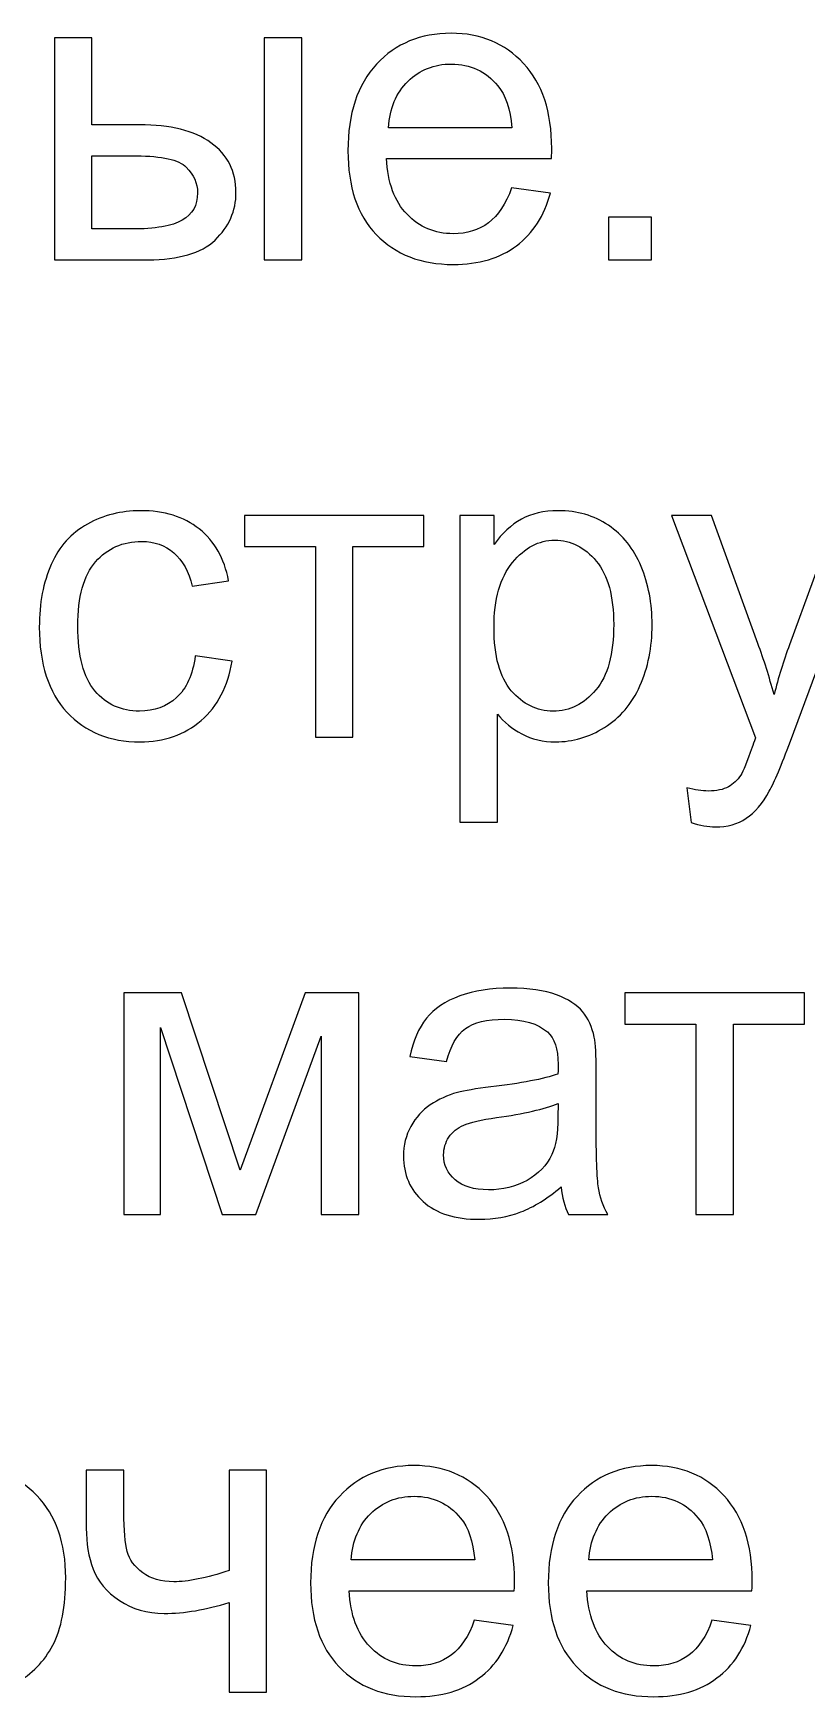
# Model space of a CAD drawing. Header units: centimetres. Extents: x -73.3 to 26.2, y -19.8 to 24.4.
# Drawn here: x -9.52 to -7.07, y 18.86 to 24.13 of the extents above; entities that cross this region are included whole.
import ezdxf

# ---------------------------------------------------------------- set-up
doc = ezdxf.new("R2010")
doc.units = ezdxf.units.CM
doc.header["$MEASUREMENT"] = 0
doc.layers.add('layer 1', color=7, linetype='Continuous')

msp = doc.modelspace()

# ---------------------------------------------------------------- linework, layer by layer
at = {"layer": 'layer 1', "color": 250}
for points, knots in [([(-9.45522, 24.11675), (-9.45522, 24.11675), (-9.33593, 24.11675), (-9.33593, 24.11675), (-9.33593, 24.11675), (-9.33593, 24.11675), (-9.33593, 23.84158), (-9.33593, 23.84158), (-9.33593, 23.84158), (-9.33593, 23.84158), (-9.18547, 23.84158), (-9.18547, 23.84158), (-9.18547, 23.84158), (-9.0872, 23.84158), (-9.01174, 23.8226), (-8.95865, 23.78442), (-8.95865, 23.78442), (-8.90556, 23.74624), (-8.87913, 23.6936), (-8.87913, 23.62651), (-8.87913, 23.62651), (-8.87913, 23.56777), (-8.90127, 23.51761), (-8.94555, 23.47582), (-8.94555, 23.47582), (-8.98983, 23.43402), (-9.06054, 23.41324), (-9.15791, 23.41324), (-9.15791, 23.41324), (-9.15791, 23.41324), (-9.45522, 23.41324), (-9.45522, 23.41324), (-9.45522, 23.41324), (-9.45522, 23.41324), (-9.45522, 24.11675), (-9.45522, 24.11675)], [0, 0, 0, 0, 0.1, 0.1, 0.1, 0.1, 0.2, 0.2, 0.2, 0.2, 0.3, 0.3, 0.3, 0.3, 0.4, 0.4, 0.4, 0.4, 0.5, 0.5, 0.5, 0.5, 0.6, 0.6, 0.6, 0.6, 0.7, 0.7, 0.7, 0.7, 0.8, 0.8, 0.8, 0.8, 1, 1, 1, 1]), ([(-8.78966, 24.11675), (-8.78966, 24.11675), (-8.67038, 24.11675), (-8.67038, 24.11675), (-8.67038, 24.11675), (-8.67038, 24.11675), (-8.67038, 23.41324), (-8.67038, 23.41324), (-8.67038, 23.41324), (-8.67038, 23.41324), (-8.78966, 23.41324), (-8.78966, 23.41324), (-8.78966, 23.41324), (-8.78966, 23.41324), (-8.78966, 24.11675), (-8.78966, 24.11675)], [0, 0, 0, 0, 0.2, 0.2, 0.2, 0.2, 0.4, 0.4, 0.4, 0.4, 0.6, 0.6, 0.6, 0.6, 1, 1, 1, 1]), ([(-8.00505, 23.64097), (-8.00505, 23.64097), (-7.88169, 23.6247), (-7.88169, 23.6247), (-7.88169, 23.6247), (-7.9009, 23.55308), (-7.93682, 23.49728), (-7.98923, 23.45775), (-7.98923, 23.45775), (-8.04164, 23.41821), (-8.10852, 23.39833), (-8.19007, 23.39833), (-8.19007, 23.39833), (-8.29264, 23.39833), (-8.37397, 23.42996), (-8.43406, 23.49322), (-8.43406, 23.49322), (-8.49416, 23.55625), (-8.52421, 23.64503), (-8.52421, 23.75912), (-8.52421, 23.75912), (-8.52421, 23.87705), (-8.49393, 23.96877), (-8.43316, 24.03384), (-8.43316, 24.03384), (-8.37239, 24.09913), (-8.29354, 24.13166), (-8.19662, 24.13166), (-8.19662, 24.13166), (-8.10287, 24.13166), (-8.02628, 24.09981), (-7.96687, 24.03587), (-7.96687, 24.03587), (-7.90745, 23.97194), (-7.87763, 23.88202), (-7.87763, 23.76612), (-7.87763, 23.76612), (-7.87763, 23.75912), (-7.87785, 23.7485), (-7.87831, 23.7345), (-7.87831, 23.7345), (-7.87831, 23.7345), (-8.40221, 23.7345), (-8.40221, 23.7345), (-8.40221, 23.7345), (-8.39769, 23.65746), (-8.376, 23.59827), (-8.33669, 23.55738), (-8.33669, 23.55738), (-8.29761, 23.51648), (-8.24859, 23.49593), (-8.19007, 23.49593), (-8.19007, 23.49593), (-8.14647, 23.49593), (-8.10919, 23.50745), (-8.07847, 23.53049), (-8.07847, 23.53049), (-8.04752, 23.55354), (-8.02312, 23.59036), (-8.00505, 23.64097)], [0, 0, 0, 0, 0.0625, 0.0625, 0.0625, 0.0625, 0.125, 0.125, 0.125, 0.125, 0.1875, 0.1875, 0.1875, 0.1875, 0.25, 0.25, 0.25, 0.25, 0.3125, 0.3125, 0.3125, 0.3125, 0.375, 0.375, 0.375, 0.375, 0.4375, 0.4375, 0.4375, 0.4375, 0.5, 0.5, 0.5, 0.5, 0.5625, 0.5625, 0.5625, 0.5625, 0.625, 0.625, 0.625, 0.625, 0.6875, 0.6875, 0.6875, 0.6875, 0.75, 0.75, 0.75, 0.75, 0.8125, 0.8125, 0.8125, 0.8125, 0.875, 0.875, 0.875, 0.875, 1, 1, 1, 1]), ([(-8.39543, 23.83209), (-8.39543, 23.83209), (-8.00369, 23.83209), (-8.00369, 23.83209), (-8.00369, 23.83209), (-8.00889, 23.89128), (-8.02402, 23.93556), (-8.04865, 23.96516), (-8.04865, 23.96516), (-8.08638, 24.01102), (-8.13563, 24.03406), (-8.19595, 24.03406), (-8.19595, 24.03406), (-8.25062, 24.03406), (-8.29648, 24.01576), (-8.33376, 23.97917), (-8.33376, 23.97917), (-8.37081, 23.94257), (-8.39137, 23.89354), (-8.39543, 23.83209)], [0, 0, 0, 0, 0.1666667, 0.1666667, 0.1666667, 0.1666667, 0.3333333, 0.3333333, 0.3333333, 0.3333333, 0.5, 0.5, 0.5, 0.5, 0.6666667, 0.6666667, 0.6666667, 0.6666667, 1, 1, 1, 1]), ([(-9.33593, 23.51084), (-9.33593, 23.51084), (-9.21078, 23.51084), (-9.21078, 23.51084), (-9.21078, 23.51084), (-9.13555, 23.51084), (-9.08155, 23.5201), (-9.04947, 23.53862), (-9.04947, 23.53862), (-9.01716, 23.55715), (-9.00112, 23.58607), (-9.00112, 23.62538), (-9.00112, 23.62538), (-9.00112, 23.65588), (-9.0131, 23.68299), (-9.03682, 23.70693), (-9.03682, 23.70693), (-9.06077, 23.73066), (-9.11341, 23.74263), (-9.19496, 23.74263), (-9.19496, 23.74263), (-9.19496, 23.74263), (-9.33593, 23.74263), (-9.33593, 23.74263), (-9.33593, 23.74263), (-9.33593, 23.74263), (-9.33593, 23.51084), (-9.33593, 23.51084)], [0, 0, 0, 0, 0.125, 0.125, 0.125, 0.125, 0.25, 0.25, 0.25, 0.25, 0.375, 0.375, 0.375, 0.375, 0.5, 0.5, 0.5, 0.5, 0.625, 0.625, 0.625, 0.625, 0.75, 0.75, 0.75, 0.75, 1, 1, 1, 1]), ([(-7.69712, 23.41324), (-7.69712, 23.41324), (-7.69712, 23.54879), (-7.69712, 23.54879), (-7.69712, 23.54879), (-7.69712, 23.54879), (-7.56157, 23.54879), (-7.56157, 23.54879), (-7.56157, 23.54879), (-7.56157, 23.54879), (-7.56157, 23.41324), (-7.56157, 23.41324), (-7.56157, 23.41324), (-7.56157, 23.41324), (-7.69712, 23.41324), (-7.69712, 23.41324)], [0, 0, 0, 0, 0.2, 0.2, 0.2, 0.2, 0.4, 0.4, 0.4, 0.4, 0.6, 0.6, 0.6, 0.6, 1, 1, 1, 1]), ([(-9.00822, 22.15646), (-9.00822, 22.15646), (-8.89164, 22.14019), (-8.89164, 22.14019), (-8.89164, 22.14019), (-8.90452, 22.05999), (-8.93705, 21.99741), (-8.98969, 21.952), (-8.98969, 21.952), (-9.04233, 21.90659), (-9.10717, 21.884), (-9.18376, 21.884), (-9.18376, 21.884), (-9.27977, 21.884), (-9.35704, 21.9154), (-9.41532, 21.97821), (-9.41532, 21.97821), (-9.47384, 22.04101), (-9.50298, 22.13093), (-9.50298, 22.24795), (-9.50298, 22.24795), (-9.50298, 22.32386), (-9.49033, 22.39006), (-9.46525, 22.44699), (-9.46525, 22.44699), (-9.44017, 22.50369), (-9.40199, 22.54639), (-9.35048, 22.57463), (-9.35048, 22.57463), (-9.2992, 22.6031), (-9.2434, 22.61733), (-9.18285, 22.61733), (-9.18285, 22.61733), (-9.10672, 22.61733), (-9.04414, 22.59813), (-8.99579, 22.5595), (-8.99579, 22.5595), (-8.94722, 22.52086), (-8.91604, 22.46597), (-8.90249, 22.39503), (-8.90249, 22.39503), (-8.90249, 22.39503), (-9.01771, 22.37741), (-9.01771, 22.37741), (-9.01771, 22.37741), (-9.02878, 22.42462), (-9.04821, 22.46009), (-9.07645, 22.48404), (-9.07645, 22.48404), (-9.10446, 22.50776), (-9.13835, 22.51973), (-9.17811, 22.51973), (-9.17811, 22.51973), (-9.2382, 22.51973), (-9.287, 22.49827), (-9.32473, 22.45535), (-9.32473, 22.45535), (-9.36223, 22.4122), (-9.38098, 22.34442), (-9.38098, 22.25134), (-9.38098, 22.25134), (-9.38098, 22.15691), (-9.36291, 22.08846), (-9.32676, 22.04576), (-9.32676, 22.04576), (-9.29039, 22.00306), (-9.24317, 21.9816), (-9.18511, 21.9816), (-9.18511, 21.9816), (-9.13812, 21.9816), (-9.09904, 21.99583), (-9.06786, 22.02452), (-9.06786, 22.02452), (-9.03646, 22.05299), (-9.01658, 22.09704), (-9.00822, 22.15646)], [0, 0, 0, 0, 0.05, 0.05, 0.05, 0.05, 0.1, 0.1, 0.1, 0.1, 0.15, 0.15, 0.15, 0.15, 0.2, 0.2, 0.2, 0.2, 0.25, 0.25, 0.25, 0.25, 0.3, 0.3, 0.3, 0.3, 0.35, 0.35, 0.35, 0.35, 0.4, 0.4, 0.4, 0.4, 0.45, 0.45, 0.45, 0.45, 0.5, 0.5, 0.5, 0.5, 0.55, 0.55, 0.55, 0.55, 0.6, 0.6, 0.6, 0.6, 0.65, 0.65, 0.65, 0.65, 0.7, 0.7, 0.7, 0.7, 0.75, 0.75, 0.75, 0.75, 0.8, 0.8, 0.8, 0.8, 0.85, 0.85, 0.85, 0.85, 0.9, 0.9, 0.9, 0.9, 1, 1, 1, 1]), ([(-8.85234, 22.60242), (-8.85234, 22.60242), (-8.28303, 22.60242), (-8.28303, 22.60242), (-8.28303, 22.60242), (-8.28303, 22.60242), (-8.28303, 22.50347), (-8.28303, 22.50347), (-8.28303, 22.50347), (-8.28303, 22.50347), (-8.50804, 22.50347), (-8.50804, 22.50347), (-8.50804, 22.50347), (-8.50804, 22.50347), (-8.50804, 21.89891), (-8.50804, 21.89891), (-8.50804, 21.89891), (-8.50804, 21.89891), (-8.62733, 21.89891), (-8.62733, 21.89891), (-8.62733, 21.89891), (-8.62733, 21.89891), (-8.62733, 22.50347), (-8.62733, 22.50347), (-8.62733, 22.50347), (-8.62733, 22.50347), (-8.85234, 22.50347), (-8.85234, 22.50347), (-8.85234, 22.50347), (-8.85234, 22.50347), (-8.85234, 22.60242), (-8.85234, 22.60242)], [0, 0, 0, 0, 0.1111111, 0.1111111, 0.1111111, 0.1111111, 0.2222222, 0.2222222, 0.2222222, 0.2222222, 0.3333333, 0.3333333, 0.3333333, 0.3333333, 0.4444444, 0.4444444, 0.4444444, 0.4444444, 0.5555556, 0.5555556, 0.5555556, 0.5555556, 0.6666667, 0.6666667, 0.6666667, 0.6666667, 0.7777778, 0.7777778, 0.7777778, 0.7777778, 1, 1, 1, 1]), ([(-8.16917, 21.62916), (-8.16917, 21.62916), (-8.16917, 22.60242), (-8.16917, 22.60242), (-8.16917, 22.60242), (-8.16917, 22.60242), (-8.06073, 22.60242), (-8.06073, 22.60242), (-8.06073, 22.60242), (-8.06073, 22.60242), (-8.06073, 22.51002), (-8.06073, 22.51002), (-8.06073, 22.51002), (-8.0352, 22.54571), (-8.00628, 22.5726), (-7.97397, 22.59045), (-7.97397, 22.59045), (-7.94189, 22.60829), (-7.90281, 22.61733), (-7.85695, 22.61733), (-7.85695, 22.61733), (-7.79685, 22.61733), (-7.74399, 22.60197), (-7.69813, 22.57102), (-7.69813, 22.57102), (-7.65227, 22.54029), (-7.6177, 22.49669), (-7.5942, 22.44066), (-7.5942, 22.44066), (-7.57093, 22.38441), (-7.55919, 22.32296), (-7.55919, 22.25586), (-7.55919, 22.25586), (-7.55919, 22.18424), (-7.57206, 22.11963), (-7.59782, 22.06202), (-7.59782, 22.06202), (-7.62357, 22.00464), (-7.66108, 21.96059), (-7.71033, 21.92986), (-7.71033, 21.92986), (-7.75935, 21.89936), (-7.81109, 21.884), (-7.86531, 21.884), (-7.86531, 21.884), (-7.90507, 21.884), (-7.94076, 21.89236), (-7.97217, 21.90908), (-7.97217, 21.90908), (-8.00379, 21.92579), (-8.02955, 21.9468), (-8.04988, 21.97233), (-8.04988, 21.97233), (-8.04988, 21.97233), (-8.04988, 21.62916), (-8.04988, 21.62916), (-8.04988, 21.62916), (-8.04988, 21.62916), (-8.16917, 21.62916), (-8.16917, 21.62916)], [0, 0, 0, 0, 0.0625, 0.0625, 0.0625, 0.0625, 0.125, 0.125, 0.125, 0.125, 0.1875, 0.1875, 0.1875, 0.1875, 0.25, 0.25, 0.25, 0.25, 0.3125, 0.3125, 0.3125, 0.3125, 0.375, 0.375, 0.375, 0.375, 0.4375, 0.4375, 0.4375, 0.4375, 0.5, 0.5, 0.5, 0.5, 0.5625, 0.5625, 0.5625, 0.5625, 0.625, 0.625, 0.625, 0.625, 0.6875, 0.6875, 0.6875, 0.6875, 0.75, 0.75, 0.75, 0.75, 0.8125, 0.8125, 0.8125, 0.8125, 0.875, 0.875, 0.875, 0.875, 1, 1, 1, 1]), ([(-7.43584, 21.62849), (-7.43584, 21.62849), (-7.44939, 21.73873), (-7.44939, 21.73873), (-7.44939, 21.73873), (-7.42319, 21.73173), (-7.4006, 21.72812), (-7.38117, 21.72812), (-7.38117, 21.72812), (-7.35451, 21.72812), (-7.33327, 21.73263), (-7.31746, 21.74144), (-7.31746, 21.74144), (-7.30142, 21.75026), (-7.28831, 21.76268), (-7.27815, 21.7785), (-7.27815, 21.7785), (-7.27069, 21.79047), (-7.25849, 21.82006), (-7.24177, 21.86751), (-7.24177, 21.86751), (-7.23952, 21.87406), (-7.23613, 21.88377), (-7.23116, 21.89665), (-7.23116, 21.89665), (-7.23116, 21.89665), (-7.49819, 22.60242), (-7.49819, 22.60242), (-7.49819, 22.60242), (-7.49819, 22.60242), (-7.37077, 22.60242), (-7.37077, 22.60242), (-7.37077, 22.60242), (-7.37077, 22.60242), (-7.22393, 22.19622), (-7.22393, 22.19622), (-7.22393, 22.19622), (-7.20472, 22.14494), (-7.18778, 22.09071), (-7.17264, 22.03378), (-7.17264, 22.03378), (-7.15886, 22.08733), (-7.1426, 22.14019), (-7.12362, 22.19215), (-7.12362, 22.19215), (-7.12362, 22.19215), (-6.97361, 22.60242), (-6.97361, 22.60242), (-6.97361, 22.60242), (-6.97361, 22.60242), (-6.85455, 22.60242), (-6.85455, 22.60242), (-6.85455, 22.60242), (-6.85455, 22.60242), (-7.12046, 21.88671), (-7.12046, 21.88671), (-7.12046, 21.88671), (-7.14915, 21.80967), (-7.17151, 21.75681), (-7.18755, 21.72766), (-7.18755, 21.72766), (-7.20879, 21.68858), (-7.23319, 21.65989), (-7.26053, 21.64159), (-7.26053, 21.64159), (-7.28809, 21.62329), (-7.32085, 21.61425), (-7.3588, 21.61425), (-7.3588, 21.61425), (-7.38184, 21.61425), (-7.4076, 21.619), (-7.43584, 21.62849)], [0, 0, 0, 0, 0.0526316, 0.0526316, 0.0526316, 0.0526316, 0.1052632, 0.1052632, 0.1052632, 0.1052632, 0.1578947, 0.1578947, 0.1578947, 0.1578947, 0.2105263, 0.2105263, 0.2105263, 0.2105263, 0.2631579, 0.2631579, 0.2631579, 0.2631579, 0.3157895, 0.3157895, 0.3157895, 0.3157895, 0.3684211, 0.3684211, 0.3684211, 0.3684211, 0.4210526, 0.4210526, 0.4210526, 0.4210526, 0.4736842, 0.4736842, 0.4736842, 0.4736842, 0.5263158, 0.5263158, 0.5263158, 0.5263158, 0.5789474, 0.5789474, 0.5789474, 0.5789474, 0.6315789, 0.6315789, 0.6315789, 0.6315789, 0.6842105, 0.6842105, 0.6842105, 0.6842105, 0.7368421, 0.7368421, 0.7368421, 0.7368421, 0.7894737, 0.7894737, 0.7894737, 0.7894737, 0.8421053, 0.8421053, 0.8421053, 0.8421053, 0.8947368, 0.8947368, 0.8947368, 0.8947368, 1, 1, 1, 1]), ([(-8.06073, 22.24637), (-8.06073, 22.15623), (-8.04243, 22.08959), (-8.00605, 22.04643), (-8.00605, 22.04643), (-7.96945, 22.00328), (-7.92517, 21.9816), (-7.87321, 21.9816), (-7.87321, 21.9816), (-7.82035, 21.9816), (-7.77516, 22.00396), (-7.73766, 22.04869), (-7.73766, 22.04869), (-7.69993, 22.09343), (-7.68118, 22.16256), (-7.68118, 22.25631), (-7.68118, 22.25631), (-7.68118, 22.34578), (-7.69948, 22.41265), (-7.73631, 22.45715), (-7.73631, 22.45715), (-7.77313, 22.50166), (-7.81696, 22.5238), (-7.86802, 22.5238), (-7.86802, 22.5238), (-7.91862, 22.5238), (-7.96335, 22.50008), (-8.00221, 22.45286), (-8.00221, 22.45286), (-8.0413, 22.40542), (-8.06073, 22.33674), (-8.06073, 22.24637)], [0, 0, 0, 0, 0.1111111, 0.1111111, 0.1111111, 0.1111111, 0.2222222, 0.2222222, 0.2222222, 0.2222222, 0.3333333, 0.3333333, 0.3333333, 0.3333333, 0.4444444, 0.4444444, 0.4444444, 0.4444444, 0.5555556, 0.5555556, 0.5555556, 0.5555556, 0.6666667, 0.6666667, 0.6666667, 0.6666667, 0.7777778, 0.7777778, 0.7777778, 0.7777778, 1, 1, 1, 1]), ([(-9.23518, 21.08809), (-9.23518, 21.08809), (-9.05173, 21.08809), (-9.05173, 21.08809), (-9.05173, 21.08809), (-9.05173, 21.08809), (-8.8658, 20.5251), (-8.8658, 20.5251), (-8.8658, 20.5251), (-8.8658, 20.5251), (-8.65999, 21.08809), (-8.65999, 21.08809), (-8.65999, 21.08809), (-8.65999, 21.08809), (-8.48965, 21.08809), (-8.48965, 21.08809), (-8.48965, 21.08809), (-8.48965, 21.08809), (-8.48965, 20.38458), (-8.48965, 20.38458), (-8.48965, 20.38458), (-8.48965, 20.38458), (-8.60893, 20.38458), (-8.60893, 20.38458), (-8.60893, 20.38458), (-8.60893, 20.38458), (-8.60893, 20.95096), (-8.60893, 20.95096), (-8.60893, 20.95096), (-8.60893, 20.95096), (-8.8161, 20.38458), (-8.8161, 20.38458), (-8.8161, 20.38458), (-8.8161, 20.38458), (-8.92273, 20.38458), (-8.92273, 20.38458), (-8.92273, 20.38458), (-8.92273, 20.38458), (-9.11861, 20.97807), (-9.11861, 20.97807), (-9.11861, 20.97807), (-9.11861, 20.97807), (-9.11861, 20.38458), (-9.11861, 20.38458), (-9.11861, 20.38458), (-9.11861, 20.38458), (-9.23518, 20.38458), (-9.23518, 20.38458), (-9.23518, 20.38458), (-9.23518, 20.38458), (-9.23518, 21.08809), (-9.23518, 21.08809)], [0, 0, 0, 0, 0.0714286, 0.0714286, 0.0714286, 0.0714286, 0.1428571, 0.1428571, 0.1428571, 0.1428571, 0.2142857, 0.2142857, 0.2142857, 0.2142857, 0.2857143, 0.2857143, 0.2857143, 0.2857143, 0.3571429, 0.3571429, 0.3571429, 0.3571429, 0.4285714, 0.4285714, 0.4285714, 0.4285714, 0.5, 0.5, 0.5, 0.5, 0.5714286, 0.5714286, 0.5714286, 0.5714286, 0.6428571, 0.6428571, 0.6428571, 0.6428571, 0.7142857, 0.7142857, 0.7142857, 0.7142857, 0.7857143, 0.7857143, 0.7857143, 0.7857143, 0.8571429, 0.8571429, 0.8571429, 0.8571429, 1, 1, 1, 1]), ([(-7.84782, 20.47269), (-7.8921, 20.43496), (-7.9348, 20.40853), (-7.97569, 20.39294), (-7.97569, 20.39294), (-8.01658, 20.37735), (-8.06041, 20.36967), (-8.1074, 20.36967), (-8.1074, 20.36967), (-8.18466, 20.36967), (-8.24408, 20.38842), (-8.28565, 20.42615), (-8.28565, 20.42615), (-8.32722, 20.46365), (-8.348, 20.51177), (-8.348, 20.57028), (-8.348, 20.57028), (-8.348, 20.60462), (-8.34009, 20.63603), (-8.32451, 20.66449), (-8.32451, 20.66449), (-8.30869, 20.69296), (-8.28813, 20.71555), (-8.26283, 20.73272), (-8.26283, 20.73272), (-8.2373, 20.74989), (-8.20884, 20.76299), (-8.17698, 20.7718), (-8.17698, 20.7718), (-8.15349, 20.7779), (-8.11802, 20.78378), (-8.0708, 20.78965), (-8.0708, 20.78965), (-7.97456, 20.80095), (-7.90339, 20.81473), (-7.85798, 20.83054), (-7.85798, 20.83054), (-7.85753, 20.84681), (-7.85731, 20.8572), (-7.85731, 20.86149), (-7.85731, 20.86149), (-7.85731, 20.90984), (-7.8686, 20.94395), (-7.89119, 20.96383), (-7.89119, 20.96383), (-7.92169, 20.99072), (-7.9671, 21.00405), (-8.0272, 21.00405), (-8.0272, 21.00405), (-8.08345, 21.00405), (-8.12502, 20.99411), (-8.15168, 20.97445), (-8.15168, 20.97445), (-8.17856, 20.9548), (-8.19822, 20.92001), (-8.2111, 20.86985), (-8.2111, 20.86985), (-8.2111, 20.86985), (-8.32767, 20.88612), (-8.32767, 20.88612), (-8.32767, 20.88612), (-8.31705, 20.93605), (-8.29966, 20.97649), (-8.27526, 21.00721), (-8.27526, 21.00721), (-8.25086, 21.03794), (-8.21561, 21.06143), (-8.16953, 21.07815), (-8.16953, 21.07815), (-8.12366, 21.09464), (-8.07012, 21.103), (-8.00958, 21.103), (-8.00958, 21.103), (-7.94948, 21.103), (-7.90046, 21.096), (-7.86273, 21.08176), (-7.86273, 21.08176), (-7.82523, 21.06753), (-7.79744, 21.04991), (-7.77982, 21.02845), (-7.77982, 21.02845), (-7.7622, 21.00698), (-7.74977, 20.97987), (-7.74254, 20.94712), (-7.74254, 20.94712), (-7.7387, 20.92678), (-7.73667, 20.89019), (-7.73667, 20.83755), (-7.73667, 20.83755), (-7.73667, 20.83755), (-7.73667, 20.6794), (-7.73667, 20.6794), (-7.73667, 20.6794), (-7.73667, 20.56893), (-7.73418, 20.49912), (-7.72921, 20.46953), (-7.72921, 20.46953), (-7.72447, 20.43993), (-7.71453, 20.41169), (-7.70007, 20.38458), (-7.70007, 20.38458), (-7.70007, 20.38458), (-7.82477, 20.38458), (-7.82477, 20.38458), (-7.82477, 20.38458), (-7.83675, 20.40966), (-7.84443, 20.43903), (-7.84782, 20.47269)], [0, 0, 0, 0, 0.0357143, 0.0357143, 0.0357143, 0.0357143, 0.0714286, 0.0714286, 0.0714286, 0.0714286, 0.1071429, 0.1071429, 0.1071429, 0.1071429, 0.1428571, 0.1428571, 0.1428571, 0.1428571, 0.1785714, 0.1785714, 0.1785714, 0.1785714, 0.2142857, 0.2142857, 0.2142857, 0.2142857, 0.25, 0.25, 0.25, 0.25, 0.2857143, 0.2857143, 0.2857143, 0.2857143, 0.3214286, 0.3214286, 0.3214286, 0.3214286, 0.3571429, 0.3571429, 0.3571429, 0.3571429, 0.3928571, 0.3928571, 0.3928571, 0.3928571, 0.4285714, 0.4285714, 0.4285714, 0.4285714, 0.4642857, 0.4642857, 0.4642857, 0.4642857, 0.5, 0.5, 0.5, 0.5, 0.5357143, 0.5357143, 0.5357143, 0.5357143, 0.5714286, 0.5714286, 0.5714286, 0.5714286, 0.6071429, 0.6071429, 0.6071429, 0.6071429, 0.6428571, 0.6428571, 0.6428571, 0.6428571, 0.6785714, 0.6785714, 0.6785714, 0.6785714, 0.7142857, 0.7142857, 0.7142857, 0.7142857, 0.75, 0.75, 0.75, 0.75, 0.7857143, 0.7857143, 0.7857143, 0.7857143, 0.8214286, 0.8214286, 0.8214286, 0.8214286, 0.8571429, 0.8571429, 0.8571429, 0.8571429, 0.8928571, 0.8928571, 0.8928571, 0.8928571, 0.9285714, 0.9285714, 0.9285714, 0.9285714, 1, 1, 1, 1]), ([(-7.64562, 21.08809), (-7.64562, 21.08809), (-7.07631, 21.08809), (-7.07631, 21.08809), (-7.07631, 21.08809), (-7.07631, 21.08809), (-7.07631, 20.98914), (-7.07631, 20.98914), (-7.07631, 20.98914), (-7.07631, 20.98914), (-7.30132, 20.98914), (-7.30132, 20.98914), (-7.30132, 20.98914), (-7.30132, 20.98914), (-7.30132, 20.38458), (-7.30132, 20.38458), (-7.30132, 20.38458), (-7.30132, 20.38458), (-7.42061, 20.38458), (-7.42061, 20.38458), (-7.42061, 20.38458), (-7.42061, 20.38458), (-7.42061, 20.98914), (-7.42061, 20.98914), (-7.42061, 20.98914), (-7.42061, 20.98914), (-7.64562, 20.98914), (-7.64562, 20.98914), (-7.64562, 20.98914), (-7.64562, 20.98914), (-7.64562, 21.08809), (-7.64562, 21.08809)], [0, 0, 0, 0, 0.1111111, 0.1111111, 0.1111111, 0.1111111, 0.2222222, 0.2222222, 0.2222222, 0.2222222, 0.3333333, 0.3333333, 0.3333333, 0.3333333, 0.4444444, 0.4444444, 0.4444444, 0.4444444, 0.5555556, 0.5555556, 0.5555556, 0.5555556, 0.6666667, 0.6666667, 0.6666667, 0.6666667, 0.7777778, 0.7777778, 0.7777778, 0.7777778, 1, 1, 1, 1]), ([(-7.85731, 20.73701), (-7.90068, 20.71939), (-7.96575, 20.70448), (-8.0525, 20.69228), (-8.0525, 20.69228), (-8.10175, 20.68528), (-8.13654, 20.67737), (-8.15687, 20.66856), (-8.15687, 20.66856), (-8.17721, 20.65975), (-8.1928, 20.64687), (-8.20387, 20.63015), (-8.20387, 20.63015), (-8.21494, 20.61321), (-8.22058, 20.59446), (-8.22058, 20.57367), (-8.22058, 20.57367), (-8.22058, 20.54227), (-8.20861, 20.51584), (-8.18444, 20.49483), (-8.18444, 20.49483), (-8.16026, 20.47382), (-8.12502, 20.4632), (-8.07871, 20.4632), (-8.07871, 20.4632), (-8.03285, 20.4632), (-7.99195, 20.47314), (-7.95603, 20.49325), (-7.95603, 20.49325), (-7.92034, 20.51313), (-7.89391, 20.54046), (-7.87719, 20.57503), (-7.87719, 20.57503), (-7.86431, 20.60191), (-7.85798, 20.64145), (-7.85798, 20.69364), (-7.85798, 20.69364), (-7.85798, 20.69364), (-7.85731, 20.73701), (-7.85731, 20.73701)], [0, 0, 0, 0, 0.0909091, 0.0909091, 0.0909091, 0.0909091, 0.1818182, 0.1818182, 0.1818182, 0.1818182, 0.2727273, 0.2727273, 0.2727273, 0.2727273, 0.3636364, 0.3636364, 0.3636364, 0.3636364, 0.4545455, 0.4545455, 0.4545455, 0.4545455, 0.5454545, 0.5454545, 0.5454545, 0.5454545, 0.6363636, 0.6363636, 0.6363636, 0.6363636, 0.7272727, 0.7272727, 0.7272727, 0.7272727, 0.8181818, 0.8181818, 0.8181818, 0.8181818, 1, 1, 1, 1]), ([(-10.07808, 19.222), (-10.07808, 19.35191), (-10.04193, 19.44815), (-9.96941, 19.51073), (-9.96941, 19.51073), (-9.90909, 19.56269), (-9.83522, 19.58867), (-9.74824, 19.58867), (-9.74824, 19.58867), (-9.65177, 19.58867), (-9.5727, 19.55704), (-9.51125, 19.49378), (-9.51125, 19.49378), (-9.45003, 19.43075), (-9.4193, 19.34332), (-9.4193, 19.23195), (-9.4193, 19.23195), (-9.4193, 19.14158), (-9.43286, 19.07064), (-9.45997, 19.0189), (-9.45997, 19.0189), (-9.48708, 18.96717), (-9.52661, 18.92696), (-9.57857, 18.89826), (-9.57857, 18.89826), (-9.63031, 18.86957), (-9.68701, 18.85534), (-9.74824, 18.85534), (-9.74824, 18.85534), (-9.84674, 18.85534), (-9.92626, 18.88674), (-9.98703, 18.94977), (-9.98703, 18.94977), (-10.04781, 19.0128), (-10.07808, 19.10362), (-10.07808, 19.222)], [0, 0, 0, 0, 0.1, 0.1, 0.1, 0.1, 0.2, 0.2, 0.2, 0.2, 0.3, 0.3, 0.3, 0.3, 0.4, 0.4, 0.4, 0.4, 0.5, 0.5, 0.5, 0.5, 0.6, 0.6, 0.6, 0.6, 0.7, 0.7, 0.7, 0.7, 0.8, 0.8, 0.8, 0.8, 1, 1, 1, 1]), ([(-8.12321, 19.09798), (-8.12321, 19.09798), (-7.99985, 19.08171), (-7.99985, 19.08171), (-7.99985, 19.08171), (-8.01906, 19.01009), (-8.05498, 18.95429), (-8.10739, 18.91476), (-8.10739, 18.91476), (-8.1598, 18.87522), (-8.22668, 18.85534), (-8.30823, 18.85534), (-8.30823, 18.85534), (-8.4108, 18.85534), (-8.49213, 18.88697), (-8.55222, 18.95023), (-8.55222, 18.95023), (-8.61232, 19.01326), (-8.64237, 19.10204), (-8.64237, 19.21613), (-8.64237, 19.21613), (-8.64237, 19.33406), (-8.61209, 19.42578), (-8.55132, 19.49085), (-8.55132, 19.49085), (-8.49055, 19.55614), (-8.4117, 19.58867), (-8.31478, 19.58867), (-8.31478, 19.58867), (-8.22103, 19.58867), (-8.14444, 19.55682), (-8.08503, 19.49288), (-8.08503, 19.49288), (-8.02561, 19.42895), (-7.99579, 19.33903), (-7.99579, 19.22313), (-7.99579, 19.22313), (-7.99579, 19.21613), (-7.99601, 19.20551), (-7.99647, 19.19151), (-7.99647, 19.19151), (-7.99647, 19.19151), (-8.52037, 19.19151), (-8.52037, 19.19151), (-8.52037, 19.19151), (-8.51585, 19.11447), (-8.49416, 19.05528), (-8.45485, 19.01439), (-8.45485, 19.01439), (-8.41577, 18.97349), (-8.36675, 18.95294), (-8.30823, 18.95294), (-8.30823, 18.95294), (-8.26463, 18.95294), (-8.22735, 18.96446), (-8.19663, 18.9875), (-8.19663, 18.9875), (-8.16568, 19.01055), (-8.14128, 19.04737), (-8.12321, 19.09798)], [0, 0, 0, 0, 0.0625, 0.0625, 0.0625, 0.0625, 0.125, 0.125, 0.125, 0.125, 0.1875, 0.1875, 0.1875, 0.1875, 0.25, 0.25, 0.25, 0.25, 0.3125, 0.3125, 0.3125, 0.3125, 0.375, 0.375, 0.375, 0.375, 0.4375, 0.4375, 0.4375, 0.4375, 0.5, 0.5, 0.5, 0.5, 0.5625, 0.5625, 0.5625, 0.5625, 0.625, 0.625, 0.625, 0.625, 0.6875, 0.6875, 0.6875, 0.6875, 0.75, 0.75, 0.75, 0.75, 0.8125, 0.8125, 0.8125, 0.8125, 0.875, 0.875, 0.875, 0.875, 1, 1, 1, 1]), ([(-7.36932, 19.09798), (-7.36932, 19.09798), (-7.24596, 19.08171), (-7.24596, 19.08171), (-7.24596, 19.08171), (-7.26517, 19.01009), (-7.30109, 18.95429), (-7.3535, 18.91476), (-7.3535, 18.91476), (-7.40591, 18.87522), (-7.47279, 18.85534), (-7.55434, 18.85534), (-7.55434, 18.85534), (-7.65691, 18.85534), (-7.73824, 18.88697), (-7.79833, 18.95023), (-7.79833, 18.95023), (-7.85843, 19.01326), (-7.88848, 19.10204), (-7.88848, 19.21613), (-7.88848, 19.21613), (-7.88848, 19.33406), (-7.8582, 19.42578), (-7.79743, 19.49085), (-7.79743, 19.49085), (-7.73666, 19.55614), (-7.65781, 19.58867), (-7.56089, 19.58867), (-7.56089, 19.58867), (-7.46714, 19.58867), (-7.39055, 19.55682), (-7.33114, 19.49288), (-7.33114, 19.49288), (-7.27172, 19.42895), (-7.2419, 19.33903), (-7.2419, 19.22313), (-7.2419, 19.22313), (-7.2419, 19.21613), (-7.24212, 19.20551), (-7.24258, 19.19151), (-7.24258, 19.19151), (-7.24258, 19.19151), (-7.76648, 19.19151), (-7.76648, 19.19151), (-7.76648, 19.19151), (-7.76196, 19.11447), (-7.74027, 19.05528), (-7.70096, 19.01439), (-7.70096, 19.01439), (-7.66188, 18.97349), (-7.61286, 18.95294), (-7.55434, 18.95294), (-7.55434, 18.95294), (-7.51074, 18.95294), (-7.47346, 18.96446), (-7.44274, 18.9875), (-7.44274, 18.9875), (-7.41179, 19.01055), (-7.38739, 19.04737), (-7.36932, 19.09798)], [0, 0, 0, 0, 0.0625, 0.0625, 0.0625, 0.0625, 0.125, 0.125, 0.125, 0.125, 0.1875, 0.1875, 0.1875, 0.1875, 0.25, 0.25, 0.25, 0.25, 0.3125, 0.3125, 0.3125, 0.3125, 0.375, 0.375, 0.375, 0.375, 0.4375, 0.4375, 0.4375, 0.4375, 0.5, 0.5, 0.5, 0.5, 0.5625, 0.5625, 0.5625, 0.5625, 0.625, 0.625, 0.625, 0.625, 0.6875, 0.6875, 0.6875, 0.6875, 0.75, 0.75, 0.75, 0.75, 0.8125, 0.8125, 0.8125, 0.8125, 0.875, 0.875, 0.875, 0.875, 1, 1, 1, 1]), ([(-9.35401, 19.57376), (-9.35401, 19.57376), (-9.23472, 19.57376), (-9.23472, 19.57376), (-9.23472, 19.57376), (-9.23472, 19.57376), (-9.23472, 19.44092), (-9.23472, 19.44092), (-9.23472, 19.44092), (-9.23472, 19.38354), (-9.23133, 19.34197), (-9.22433, 19.31621), (-9.22433, 19.31621), (-9.21755, 19.29046), (-9.20106, 19.26787), (-9.17485, 19.24866), (-9.17485, 19.24866), (-9.14887, 19.22946), (-9.11612, 19.21997), (-9.07658, 19.21997), (-9.07658, 19.21997), (-9.0314, 19.21997), (-8.97311, 19.23195), (-8.90127, 19.25567), (-8.90127, 19.25567), (-8.90127, 19.25567), (-8.90127, 19.57376), (-8.90127, 19.57376), (-8.90127, 19.57376), (-8.90127, 19.57376), (-8.78198, 19.57376), (-8.78198, 19.57376), (-8.78198, 19.57376), (-8.78198, 19.57376), (-8.78198, 18.87025), (-8.78198, 18.87025), (-8.78198, 18.87025), (-8.78198, 18.87025), (-8.90127, 18.87025), (-8.90127, 18.87025), (-8.90127, 18.87025), (-8.90127, 18.87025), (-8.90127, 19.15423), (-8.90127, 19.15423), (-8.90127, 19.15423), (-8.97469, 19.13119), (-9.04337, 19.11966), (-9.10708, 19.11966), (-9.10708, 19.11966), (-9.16062, 19.11966), (-9.20784, 19.13322), (-9.24873, 19.16033), (-9.24873, 19.16033), (-9.28962, 19.18744), (-9.31741, 19.22065), (-9.33209, 19.25996), (-9.33209, 19.25996), (-9.34678, 19.29927), (-9.35401, 19.34242), (-9.35401, 19.38964), (-9.35401, 19.38964), (-9.35401, 19.38964), (-9.35401, 19.57376), (-9.35401, 19.57376)], [0, 0, 0, 0, 0.0588235, 0.0588235, 0.0588235, 0.0588235, 0.1176471, 0.1176471, 0.1176471, 0.1176471, 0.1764706, 0.1764706, 0.1764706, 0.1764706, 0.2352941, 0.2352941, 0.2352941, 0.2352941, 0.2941176, 0.2941176, 0.2941176, 0.2941176, 0.3529412, 0.3529412, 0.3529412, 0.3529412, 0.4117647, 0.4117647, 0.4117647, 0.4117647, 0.4705882, 0.4705882, 0.4705882, 0.4705882, 0.5294118, 0.5294118, 0.5294118, 0.5294118, 0.5882353, 0.5882353, 0.5882353, 0.5882353, 0.6470588, 0.6470588, 0.6470588, 0.6470588, 0.7058824, 0.7058824, 0.7058824, 0.7058824, 0.7647059, 0.7647059, 0.7647059, 0.7647059, 0.8235294, 0.8235294, 0.8235294, 0.8235294, 0.8823529, 0.8823529, 0.8823529, 0.8823529, 1, 1, 1, 1]), ([(-8.51359, 19.2891), (-8.51359, 19.2891), (-8.12185, 19.2891), (-8.12185, 19.2891), (-8.12185, 19.2891), (-8.12705, 19.34829), (-8.14218, 19.39257), (-8.16681, 19.42217), (-8.16681, 19.42217), (-8.20454, 19.46803), (-8.25379, 19.49107), (-8.31411, 19.49107), (-8.31411, 19.49107), (-8.36878, 19.49107), (-8.41464, 19.47277), (-8.45192, 19.43618), (-8.45192, 19.43618), (-8.48897, 19.39958), (-8.50953, 19.35055), (-8.51359, 19.2891)], [0, 0, 0, 0, 0.1666667, 0.1666667, 0.1666667, 0.1666667, 0.3333333, 0.3333333, 0.3333333, 0.3333333, 0.5, 0.5, 0.5, 0.5, 0.6666667, 0.6666667, 0.6666667, 0.6666667, 1, 1, 1, 1]), ([(-7.7597, 19.2891), (-7.7597, 19.2891), (-7.36796, 19.2891), (-7.36796, 19.2891), (-7.36796, 19.2891), (-7.37316, 19.34829), (-7.38829, 19.39257), (-7.41292, 19.42217), (-7.41292, 19.42217), (-7.45065, 19.46803), (-7.4999, 19.49107), (-7.56022, 19.49107), (-7.56022, 19.49107), (-7.61489, 19.49107), (-7.66075, 19.47277), (-7.69803, 19.43618), (-7.69803, 19.43618), (-7.73508, 19.39958), (-7.75564, 19.35055), (-7.7597, 19.2891)], [0, 0, 0, 0, 0.1666667, 0.1666667, 0.1666667, 0.1666667, 0.3333333, 0.3333333, 0.3333333, 0.3333333, 0.5, 0.5, 0.5, 0.5, 0.6666667, 0.6666667, 0.6666667, 0.6666667, 1, 1, 1, 1])]:
    msp.add_open_spline(points, degree=3, knots=knots, dxfattribs=at)

doc.saveas('drawing.dxf')
